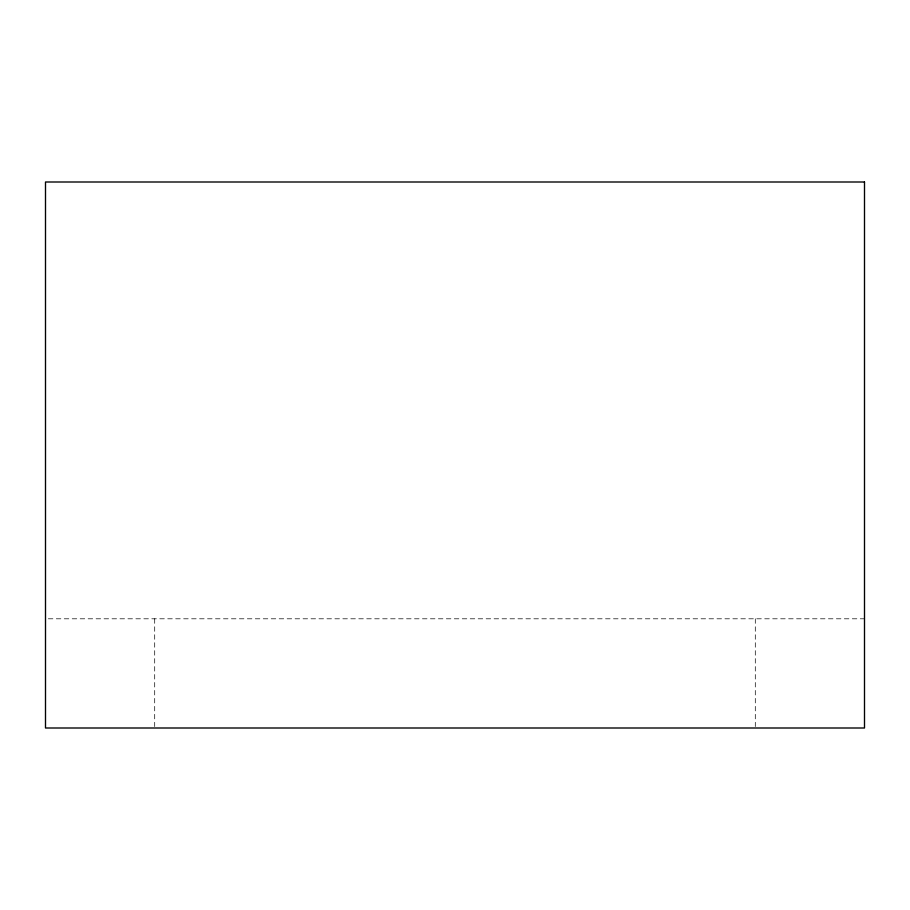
<?xml version="1.0" encoding="UTF-8"?>
<svg xmlns="http://www.w3.org/2000/svg" width="910" height="910" viewBox="0 0 910 910"><rect width="100%" height="100%" fill="white"/><g stroke="black" fill="none" stroke-linecap="round" stroke-linejoin="round"><path stroke-width="0.68" stroke-dasharray="4.55 3.41" d="M48.332 618.8L864.5 618.8M755.3 618.8L755.3 726.578M154.7 618.8L154.7 726.578"/><path stroke-width="1.36" d="M864.5 182L45.5 182L45.5 728L864.5 728L864.5 182"/></g></svg>
